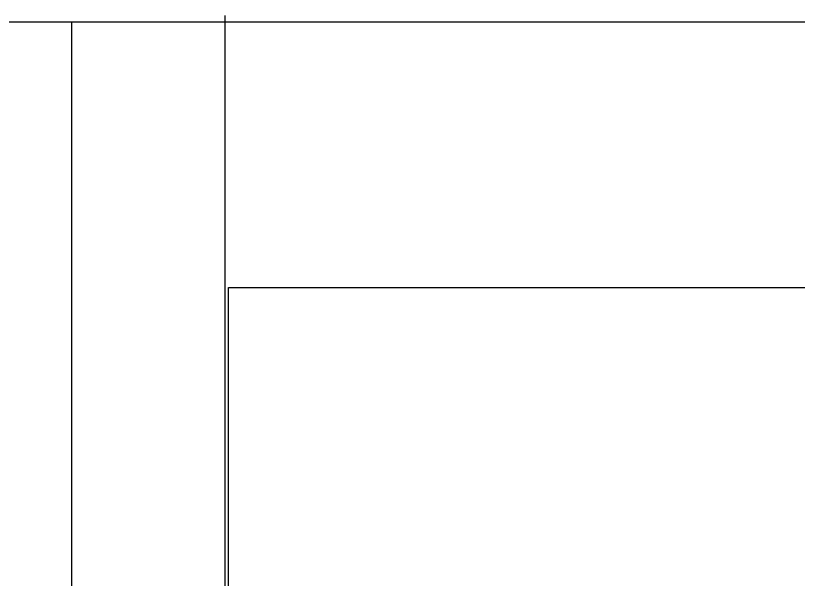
# Model space of a CAD drawing. Header units: centimetres. Extents: x -13133 to 30552, y -2 to 4552.
# Drawn here: x 27282.65 to 27288.92, y 581.57 to 586.09 of the extents above; entities that cross this region are included whole.
import ezdxf

# ---------------------------------------------------------------- set-up
doc = ezdxf.new("R2010")
doc.units = ezdxf.units.CM
doc.layers.add('MEP-DETAYLAR', color=111, linetype='CONTINUOUS')
doc.layers.add('ROTAS-VANA', color=1, linetype='CONTINUOUS')
doc.layers.add('Renkli Tarama', color=7, linetype='CONTINUOUS', lineweight=0)

# ---------------------------------------------------------------- blocks, each defined once
blk = doc.blocks.new('SIHHİ DETAYLAR')
at = {"layer": 'MEP-DETAYLAR'}
for p, q in [((1694.3262, 286.0866), (1694.3262, 281.3189)), ((1683.7209, 286.0377), (1723.0612, 286.0376)), ((1693.0992, 281.4253), (1693.0992, 286.0377)), ((1694.3534, 274.3419), (1694.3534, 283.9111)), ((1694.3534, 283.9111), (1699.6697, 283.9111)), ((1694.3534, 274.3419), (1694.3534, 283.9111))]:
    blk.add_line(p, q, dxfattribs=at)
blk = doc.blocks.new('MTY-SIHHİ DETAYLAR')
at = {"layer": 'Renkli Tarama'}
blk.add_blockref('SIHHİ DETAYLAR', (257713.2762, -444848.4771), dxfattribs=at)

msp = doc.modelspace()

# ---------------------------------------------------------------- block references
at = {"layer": 'ROTAS-VANA'}
msp.add_blockref('MTY-SIHHİ DETAYLAR', (-232123.2762, 445148.4771), dxfattribs=at)

doc.saveas('drawing.dxf')
